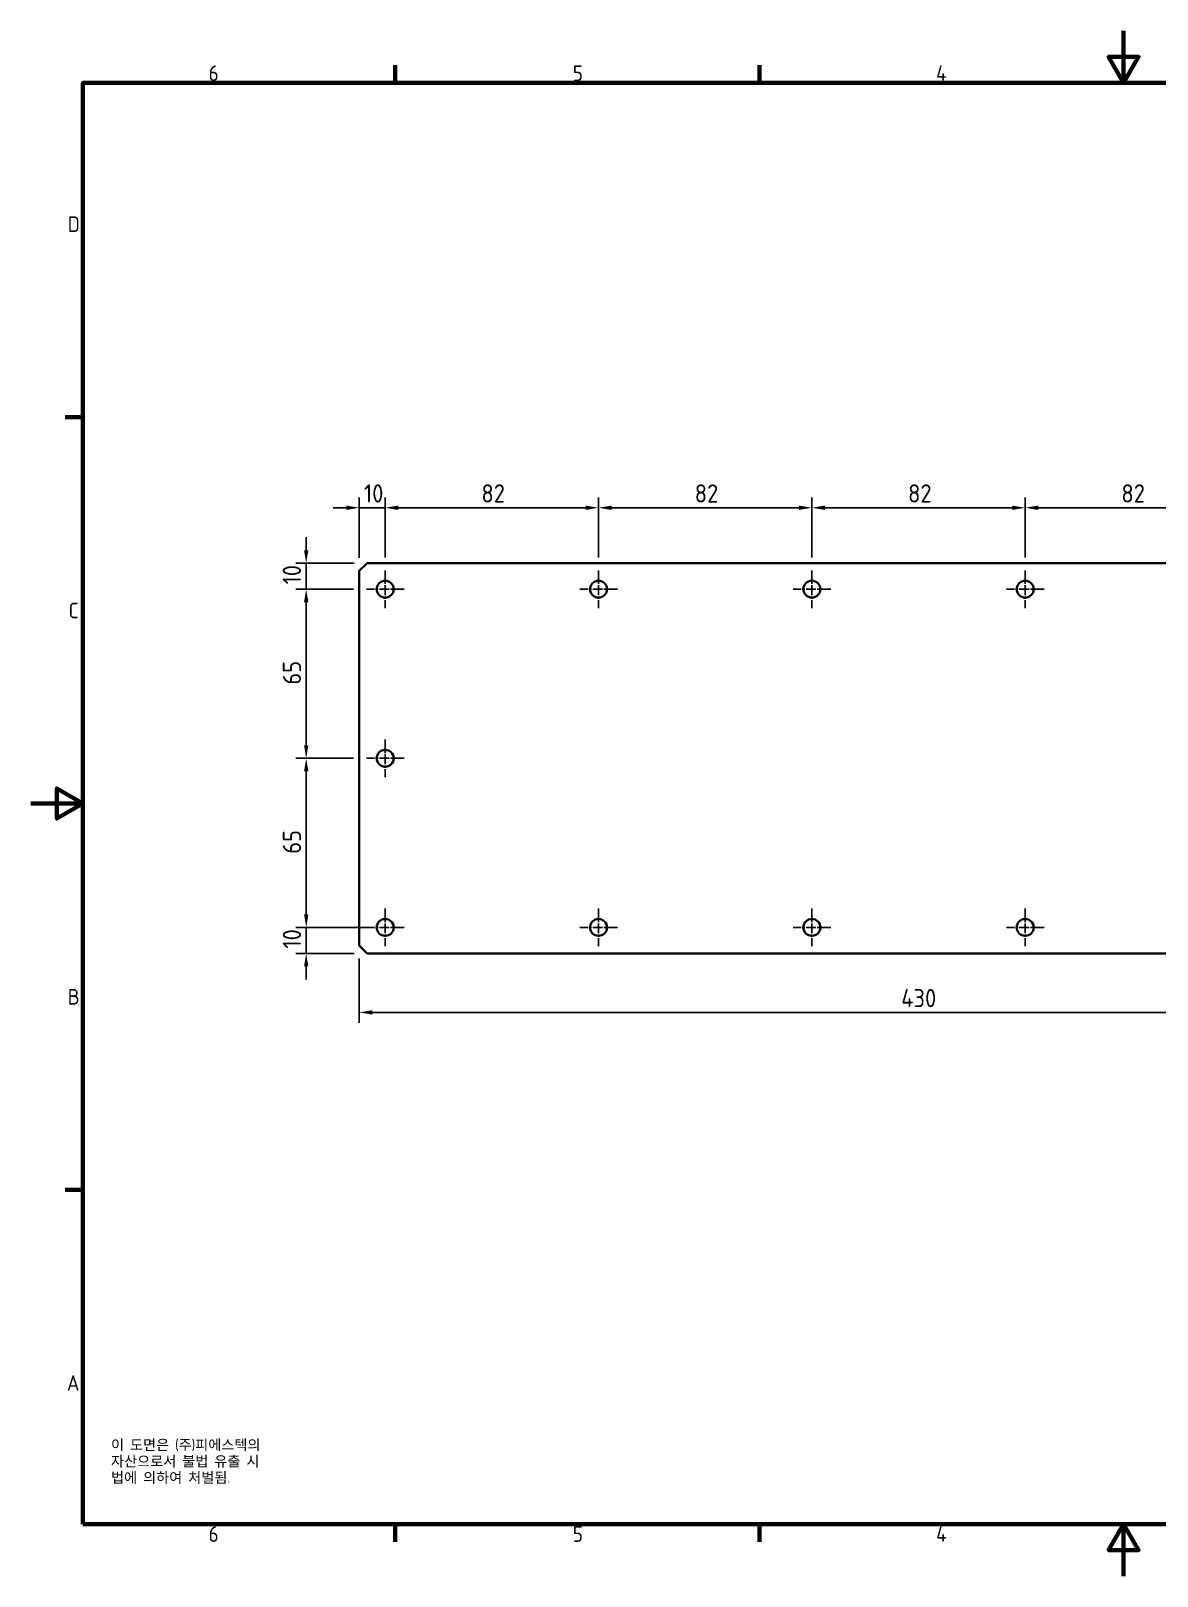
# Model space of a CAD drawing. Header units: millimetres. Extents: x 0 to 840, y 0 to 594.
# Drawn here: x 0 to 433, y 0 to 594 of the extents above; entities that cross this region are included whole.
import ezdxf

# ---------------------------------------------------------------- set-up
doc = ezdxf.new("R2010")
doc.units = ezdxf.units.MM
doc.header["$LTSCALE"] = 2
doc.linetypes.add('CHAIN', pattern=[0.3543, 0.2362, -0.0295, 0.0591, -0.0295])
doc.layers.get('0').update_dxf_attribs({"color": 3, "lineweight": 25})
for name, color, linetype, lineweight in [('가시적인 것(ISO)', 3, 'Continuous', 40), ('경계(ISO)', 7, 'Continuous', 70), ('기호(ISO)', 5, 'Continuous', 25), ('중심 표식(ISO)', 1, 'Continuous', 25), ('치수(ISO)', 7, 'Continuous', 25)]:
    doc.layers.add(name, color=color, linetype=linetype, lineweight=lineweight)
doc.styles.add('문자 텍스트_M2B', font='isocp.shx')
doc.styles.add('문자 텍스트_PSTEK_POSCO', font='isocp.shx')
doc.styles.add('치수 텍스트_PSTEK_POSCO', font='isocp.shx')
doc.dimstyles.new('치수_PSTEK_POSCO', dxfattribs={"dimscale": 2, "dimtxt": 3.5, "dimasz": 2.5, "dimexe": 2, "dimexo": 2.5, "dimgap": 1, "dimtad": 1, "dimrnd": 1e-08, "dimdsep": 46, "dimtxsty": '치수 텍스트_PSTEK_POSCO', "dimcen": 0.09, "dimdle": 10, "dimclrd": 7, "dimclre": 7, "dimclrt": 2, "dimadec": 1, "dimazin": 2, "dimtfac": 1, "dimtmove": 0, "dimatfit": 3, "dimfxl": 0, "dimtolj": 1, "dimlwd": -1, "dimlwe": -1, "dimarcsym": 0})

# ---------------------------------------------------------------- blocks, each defined once
blk = doc.blocks.new('경계 Default Border')
at = {"layer": '경계(ISO)'}
for p, q in [((70, 287), (70, 290.4)), ((140, 287), (140, 290.4)), ((10, 222.75), (6.6, 222.75)), ((10, 74.25), (6.6, 74.25)), ((70, 10), (70, 6.6)), ((140, 10), (140, 6.6))]:
    blk.add_line(p, q, dxfattribs=at)
at = {"layer": '경계(ISO)', "flags": 128}
for points in [[(210, 297), (210, 287), (207.11, 292), (212.89, 292), (210, 287)], [(10, 10), (10, 287), (410, 287), (410, 10), (10, 10)], [(0, 148.5), (10, 148.5), (5, 151.39), (5, 145.61), (10, 148.5)], [(210, 0), (210, 10), (207.11, 5), (212.89, 5), (210, 10)]]:
    blk.add_lwpolyline(points, dxfattribs=at)
at = {"layer": '경계(ISO)', "color": 2, "char_height": 3, "attachment_point": 7, "style": '문자 텍스트_M2B'}
for s, insert in [('6', (34.14, 287.37)), ('5', (104.14, 287.37)), ('4', (173.97, 287.4)), ('D', (7.08, 258.35)), ('C', (7.24, 184.1)), ('B', (7.08, 109.85)), ('A', (6.91, 35.62)), ('6', (34.14, 6.57)), ('5', (104.14, 6.57)), ('4', (173.97, 6.6))]:
    blk.add_mtext(s, dxfattribs=dict(at, insert=insert))
blk = doc.blocks.new('*D22')
at = {"layer": 'Defpoints', "color": 0, "transparency": 16777216}
for p in [(136.2, 410.69), (126.2, 386.38), (136.2, 386.63)]:
    blk.add_point(p, dxfattribs=at)
at = {"layer": '치수(ISO)', "color": 7, "transparency": 16777216}
for p, q in [((121.2, 410.69), (116.2, 410.69)), ((126.2, 391.38), (126.2, 414.69)), ((126.2, 410.69), (136.2, 410.69)), ((136.2, 391.63), (136.2, 414.69)), ((141.2, 410.69), (146.2, 410.69))]:
    blk.add_line(p, q, dxfattribs=at)
for points in [[(121.2, 411.52), (121.2, 409.85), (126.2, 410.69)], [(141.2, 411.52), (141.2, 409.85), (136.2, 410.69)]]:
    blk.add_solid(points, dxfattribs=at)
at = {"layer": '치수(ISO)', "color": 2, "transparency": 16777216, "insert": (128.04, 416.19), "char_height": 7, "attachment_point": 4, "style": '치수 텍스트_PSTEK_POSCO'}
blk.add_mtext('\\A1;10', dxfattribs=at)
blk = doc.blocks.new('*D23')
at = {"layer": 'Defpoints', "color": 0, "transparency": 16777216}
for p in [(218.2, 410.69), (136.2, 386.63), (218.2, 386.63)]:
    blk.add_point(p, dxfattribs=at)
at = {"layer": '치수(ISO)', "color": 7, "transparency": 16777216}
for p, q in [((136.2, 391.63), (136.2, 414.69)), ((141.2, 410.69), (213.2, 410.69)), ((218.2, 391.63), (218.2, 414.69))]:
    blk.add_line(p, q, dxfattribs=at)
for points in [[(141.2, 411.52), (141.2, 409.85), (136.2, 410.69)], [(213.2, 411.52), (213.2, 409.85), (218.2, 410.69)]]:
    blk.add_solid(points, dxfattribs=at)
at = {"layer": '치수(ISO)', "color": 2, "transparency": 16777216, "insert": (173.16, 416.19), "char_height": 7, "attachment_point": 4, "style": '치수 텍스트_PSTEK_POSCO'}
blk.add_mtext('\\A1;82', dxfattribs=at)
blk = doc.blocks.new('*D24')
at = {"layer": 'Defpoints', "color": 0, "transparency": 16777216}
for p in [(300.2, 410.69), (218.2, 386.63), (300.2, 386.63)]:
    blk.add_point(p, dxfattribs=at)
at = {"layer": '치수(ISO)', "color": 7, "transparency": 16777216}
for p, q in [((218.2, 391.63), (218.2, 414.69)), ((223.2, 410.69), (295.2, 410.69)), ((300.2, 391.63), (300.2, 414.69))]:
    blk.add_line(p, q, dxfattribs=at)
for points in [[(223.2, 411.52), (223.2, 409.85), (218.2, 410.69)], [(295.2, 411.52), (295.2, 409.85), (300.2, 410.69)]]:
    blk.add_solid(points, dxfattribs=at)
at = {"layer": '치수(ISO)', "color": 2, "transparency": 16777216, "insert": (255.16, 416.19), "char_height": 7, "attachment_point": 4, "style": '치수 텍스트_PSTEK_POSCO'}
blk.add_mtext('\\A1;82', dxfattribs=at)
blk = doc.blocks.new('*D25')
at = {"layer": 'Defpoints', "color": 0, "transparency": 16777216}
for p in [(382.2, 410.69), (300.2, 386.63), (382.2, 386.63)]:
    blk.add_point(p, dxfattribs=at)
at = {"layer": '치수(ISO)', "color": 7, "transparency": 16777216}
for p, q in [((300.2, 391.63), (300.2, 414.69)), ((305.2, 410.69), (377.2, 410.69)), ((382.2, 391.63), (382.2, 414.69))]:
    blk.add_line(p, q, dxfattribs=at)
for points in [[(305.2, 411.52), (305.2, 409.85), (300.2, 410.69)], [(377.2, 411.52), (377.2, 409.85), (382.2, 410.69)]]:
    blk.add_solid(points, dxfattribs=at)
at = {"layer": '치수(ISO)', "color": 2, "transparency": 16777216, "insert": (337.16, 416.19), "char_height": 7, "attachment_point": 4, "style": '치수 텍스트_PSTEK_POSCO'}
blk.add_mtext('\\A1;82', dxfattribs=at)
blk = doc.blocks.new('*D26')
at = {"layer": 'Defpoints', "color": 0, "transparency": 16777216}
for p in [(464.2, 410.69), (382.2, 386.63), (464.2, 386.63)]:
    blk.add_point(p, dxfattribs=at)
at = {"layer": '치수(ISO)', "color": 7, "transparency": 16777216}
for p, q in [((382.2, 391.63), (382.2, 414.69)), ((387.2, 410.69), (459.2, 410.69)), ((464.2, 391.63), (464.2, 414.69))]:
    blk.add_line(p, q, dxfattribs=at)
for points in [[(387.2, 411.52), (387.2, 409.85), (382.2, 410.69)], [(459.2, 411.52), (459.2, 409.85), (464.2, 410.69)]]:
    blk.add_solid(points, dxfattribs=at)
at = {"layer": '치수(ISO)', "color": 2, "transparency": 16777216, "insert": (419.16, 416.19), "char_height": 7, "attachment_point": 4, "style": '치수 텍스트_PSTEK_POSCO'}
blk.add_mtext('\\A1;82', dxfattribs=at)
blk = doc.blocks.new('*D29')
at = {"layer": 'Defpoints', "color": 0, "transparency": 16777216}
for p in [(105.82, 249.38), (136.2, 249.38), (129.2, 239.38)]:
    blk.add_point(p, dxfattribs=at)
at = {"layer": '치수(ISO)', "color": 7, "transparency": 16777216}
for p, q in [((105.82, 254.38), (105.82, 259.38)), ((131.2, 249.38), (101.82, 249.38)), ((105.82, 239.38), (105.82, 249.38)), ((124.2, 239.38), (101.82, 239.38)), ((105.82, 234.38), (105.82, 229.38))]:
    blk.add_line(p, q, dxfattribs=at)
for points in [[(104.99, 254.38), (106.65, 254.38), (105.82, 249.38)], [(104.99, 234.38), (106.65, 234.38), (105.82, 239.38)]]:
    blk.add_solid(points, dxfattribs=at)
at = {"layer": '치수(ISO)', "color": 2, "transparency": 16777216, "insert": (100.32, 241.23), "char_height": 7, "attachment_point": 4, "rotation": 90, "style": '치수 텍스트_PSTEK_POSCO'}
blk.add_mtext('\\A1;10', dxfattribs=at)
blk = doc.blocks.new('*D30')
at = {"layer": 'Defpoints', "color": 0, "transparency": 16777216}
for p in [(105.82, 389.38), (129.2, 389.38), (128.95, 379.38)]:
    blk.add_point(p, dxfattribs=at)
at = {"layer": '치수(ISO)', "color": 7, "transparency": 16777216}
for p, q in [((105.82, 394.38), (105.82, 399.38)), ((124.2, 389.38), (101.82, 389.38)), ((105.82, 379.38), (105.82, 389.38)), ((123.95, 379.38), (101.82, 379.38)), ((105.82, 374.38), (105.82, 369.38))]:
    blk.add_line(p, q, dxfattribs=at)
for points in [[(104.99, 394.38), (106.65, 394.38), (105.82, 389.38)], [(104.99, 374.38), (106.65, 374.38), (105.82, 379.38)]]:
    blk.add_solid(points, dxfattribs=at)
at = {"layer": '치수(ISO)', "color": 2, "transparency": 16777216, "insert": (100.32, 381.23), "char_height": 7, "attachment_point": 4, "rotation": 90, "style": '치수 텍스트_PSTEK_POSCO'}
blk.add_mtext('\\A1;10', dxfattribs=at)
blk = doc.blocks.new('*D31')
at = {"layer": 'Defpoints', "color": 0, "transparency": 16777216}
for p in [(105.82, 379.38), (128.95, 379.38), (128.95, 314.38)]:
    blk.add_point(p, dxfattribs=at)
at = {"layer": '치수(ISO)', "color": 7, "transparency": 16777216}
for p, q in [((123.95, 379.38), (101.82, 379.38)), ((105.82, 319.38), (105.82, 374.38)), ((123.95, 314.38), (101.82, 314.38))]:
    blk.add_line(p, q, dxfattribs=at)
for points in [[(104.99, 374.38), (106.65, 374.38), (105.82, 379.38)], [(104.99, 319.38), (106.65, 319.38), (105.82, 314.38)]]:
    blk.add_solid(points, dxfattribs=at)
at = {"layer": '치수(ISO)', "color": 2, "transparency": 16777216, "insert": (100.32, 342.69), "char_height": 7, "attachment_point": 4, "rotation": 90, "style": '치수 텍스트_PSTEK_POSCO'}
blk.add_mtext('\\A1;65', dxfattribs=at)
blk = doc.blocks.new('*D32')
at = {"layer": 'Defpoints', "color": 0, "transparency": 16777216}
for p in [(105.82, 314.38), (128.95, 314.38), (136.2, 249.38)]:
    blk.add_point(p, dxfattribs=at)
at = {"layer": '치수(ISO)', "color": 7, "transparency": 16777216}
for p, q in [((123.95, 314.38), (101.82, 314.38)), ((105.82, 254.38), (105.82, 309.38)), ((131.2, 249.38), (101.82, 249.38))]:
    blk.add_line(p, q, dxfattribs=at)
for points in [[(104.99, 309.38), (106.65, 309.38), (105.82, 314.38)], [(104.99, 254.38), (106.65, 254.38), (105.82, 249.38)]]:
    blk.add_solid(points, dxfattribs=at)
at = {"layer": '치수(ISO)', "color": 2, "transparency": 16777216, "insert": (100.32, 277.69), "char_height": 7, "attachment_point": 4, "rotation": 90, "style": '치수 텍스트_PSTEK_POSCO'}
blk.add_mtext('\\A1;65', dxfattribs=at)
blk = doc.blocks.new('*D33')
at = {"layer": 'Defpoints', "color": 0, "transparency": 16777216}
for p in [(126.2, 242.38), (556.2, 242.38), (556.2, 216.69)]:
    blk.add_point(p, dxfattribs=at)
at = {"layer": '치수(ISO)', "color": 7, "transparency": 16777216}
for p, q in [((126.2, 237.38), (126.2, 212.69)), ((556.2, 237.38), (556.2, 212.69)), ((131.2, 216.69), (551.2, 216.69))]:
    blk.add_line(p, q, dxfattribs=at)
for points in [[(131.2, 217.53), (131.2, 215.86), (126.2, 216.69)], [(551.2, 217.53), (551.2, 215.86), (556.2, 216.69)]]:
    blk.add_solid(points, dxfattribs=at)
at = {"layer": '치수(ISO)', "color": 2, "transparency": 16777216, "insert": (334.54, 222.19), "char_height": 7, "attachment_point": 4, "style": '치수 텍스트_PSTEK_POSCO'}
blk.add_mtext('\\A1;430', dxfattribs=at)

msp = doc.modelspace()

# ---------------------------------------------------------------- linework, layer by layer
at = {"layer": '가시적인 것(ISO)'}
for p, q in [((126.198, 386.378), (129.198, 389.378)), ((126.198, 242.378), (126.198, 386.378)), ((129.198, 389.378), (553.198, 389.378)), ((129.198, 239.378), (126.198, 242.378)), ((553.198, 239.378), (129.198, 239.378))]:
    msp.add_line(p, q, dxfattribs=at)
for centre in [(136.198, 379.378), (218.198, 379.378), (300.198, 379.378), (382.198, 379.378), (136.198, 314.378), (136.198, 249.378), (218.198, 249.378), (300.198, 249.378), (382.198, 249.378)]:
    msp.add_circle(centre, 3.25, dxfattribs=at)
at = {"layer": '중심 표식(ISO)', "linetype": 'CHAIN', "ltscale": 8.056153}
for p, q in [((136.198, 386.628), (136.198, 372.128)), ((218.198, 386.628), (218.198, 372.128)), ((300.198, 386.628), (300.198, 372.128)), ((382.198, 386.628), (382.198, 372.128)), ((143.448, 379.378), (128.948, 379.378)), ((225.448, 379.378), (210.948, 379.378)), ((307.448, 379.378), (292.948, 379.378)), ((389.448, 379.378), (374.948, 379.378)), ((136.198, 321.628), (136.198, 307.128)), ((143.448, 314.378), (128.948, 314.378)), ((136.198, 256.628), (136.198, 242.128)), ((218.198, 256.628), (218.198, 242.128)), ((300.198, 256.628), (300.198, 242.128)), ((382.198, 256.628), (382.198, 242.128)), ((143.448, 249.378), (128.948, 249.378)), ((225.448, 249.378), (210.948, 249.378)), ((307.448, 249.378), (292.948, 249.378)), ((389.448, 249.378), (374.948, 249.378))]:
    msp.add_line(p, q, dxfattribs=at)

# ---------------------------------------------------------------- block references
at = {"xscale": 2, "yscale": 2, "zscale": 2}
msp.add_blockref('경계 Default Border', (0, 0), dxfattribs=at)

# ---------------------------------------------------------------- texts
at = {"layer": '기호(ISO)', "color": 7, "insert": (30.789, 52.457), "char_height": 4, "width": 102.48028, "attachment_point": 1, "line_spacing_factor": 0.944221, "style": '문자 텍스트_PSTEK_POSCO'}
msp.add_mtext('{이 도면은 (주)피에스텍의\\P자산으로서 불법 유출 시 \\P법에 의하여 처벌됨.}', dxfattribs=at)

# ---------------------------------------------------------------- dimensions: what is measured, and where the dimension line sits
at = {"layer": '치수(ISO)', "color": 7}
for base, p1, p2, angle, override, picture, middle in [((136.198, 410.688), (126.198, 386.378), (136.198, 386.628), 180, {"dimdec": 2, "dimtp": 0, "dimtm": 0, "dimtdec": 2, "dimtofl": 1, "dimatfit": 1}, '*D22', (131.198, 410.688)), ((218.198, 410.688), (136.198, 386.628), (218.198, 386.628), 180, {"dimdec": 2, "dimtp": 0, "dimtm": 0, "dimtdec": 2, "dimtofl": 0, "dimatfit": 1}, '*D23', (177.218, 410.688)), ((300.198, 410.688), (218.198, 386.628), (300.198, 386.628), 180, {"dimdec": 2, "dimtp": 0, "dimtm": 0, "dimtdec": 2, "dimtofl": 0, "dimatfit": 1}, '*D24', (259.218, 410.688)), ((382.198, 410.688), (300.198, 386.628), (382.198, 386.628), 180, {"dimdec": 2, "dimtp": 0, "dimtm": 0, "dimtdec": 2, "dimtofl": 0, "dimatfit": 1}, '*D25', (341.218, 410.688)), ((464.198, 410.688), (382.198, 386.628), (464.198, 386.628), 180, {"dimdec": 2, "dimtp": 0, "dimtm": 0, "dimtdec": 2, "dimtofl": 0, "dimatfit": 1}, '*D26', (423.218, 410.688)), ((105.82, 389.378), (128.948, 379.378), (129.198, 389.378), 90, {"dimdec": 2, "dimtp": 0, "dimtm": 0, "dimtdec": 2, "dimtofl": 1, "dimatfit": 1}, '*D30', (105.82, 384.378)), ((105.82, 379.378), (128.948, 314.378), (128.948, 379.378), 90, {"dimdec": 2, "dimtp": 0, "dimtm": 0, "dimtdec": 2, "dimtofl": 0, "dimatfit": 1}, '*D31', (105.82, 346.898)), ((105.82, 314.378), (136.198, 249.378), (128.948, 314.378), 90, {"dimdec": 2, "dimtp": 0, "dimtm": 0, "dimtdec": 2, "dimtofl": 0, "dimatfit": 1}, '*D32', (105.82, 281.898)), ((105.82, 249.378), (129.198, 239.378), (136.198, 249.378), 90, {"dimdec": 2, "dimtp": 0, "dimtm": 0, "dimtdec": 2, "dimtofl": 1, "dimatfit": 1}, '*D29', (105.82, 244.378))]:
    dim = msp.add_linear_dim(base=base, p1=p1, p2=p2, angle=angle, dimstyle='치수_PSTEK_POSCO', override=override, dxfattribs=at)
    dim.commit()
    dim.dimension.update_dxf_attribs({"geometry": picture, "text_midpoint": middle, "dimtype": 160})
dim = msp.add_linear_dim(base=(556.198, 216.692), p1=(126.198, 242.378), p2=(556.198, 242.378), dimstyle='치수_PSTEK_POSCO', override={"dimdec": 2, "dimtp": 0, "dimtm": 0, "dimtdec": 2, "dimtofl": 0, "dimatfit": 1}, dxfattribs=at)
dim.commit()
dim.dimension.update_dxf_attribs({"geometry": '*D33', "text_midpoint": (341.198, 216.692), "dimtype": 160})

doc.saveas('drawing.dxf')
